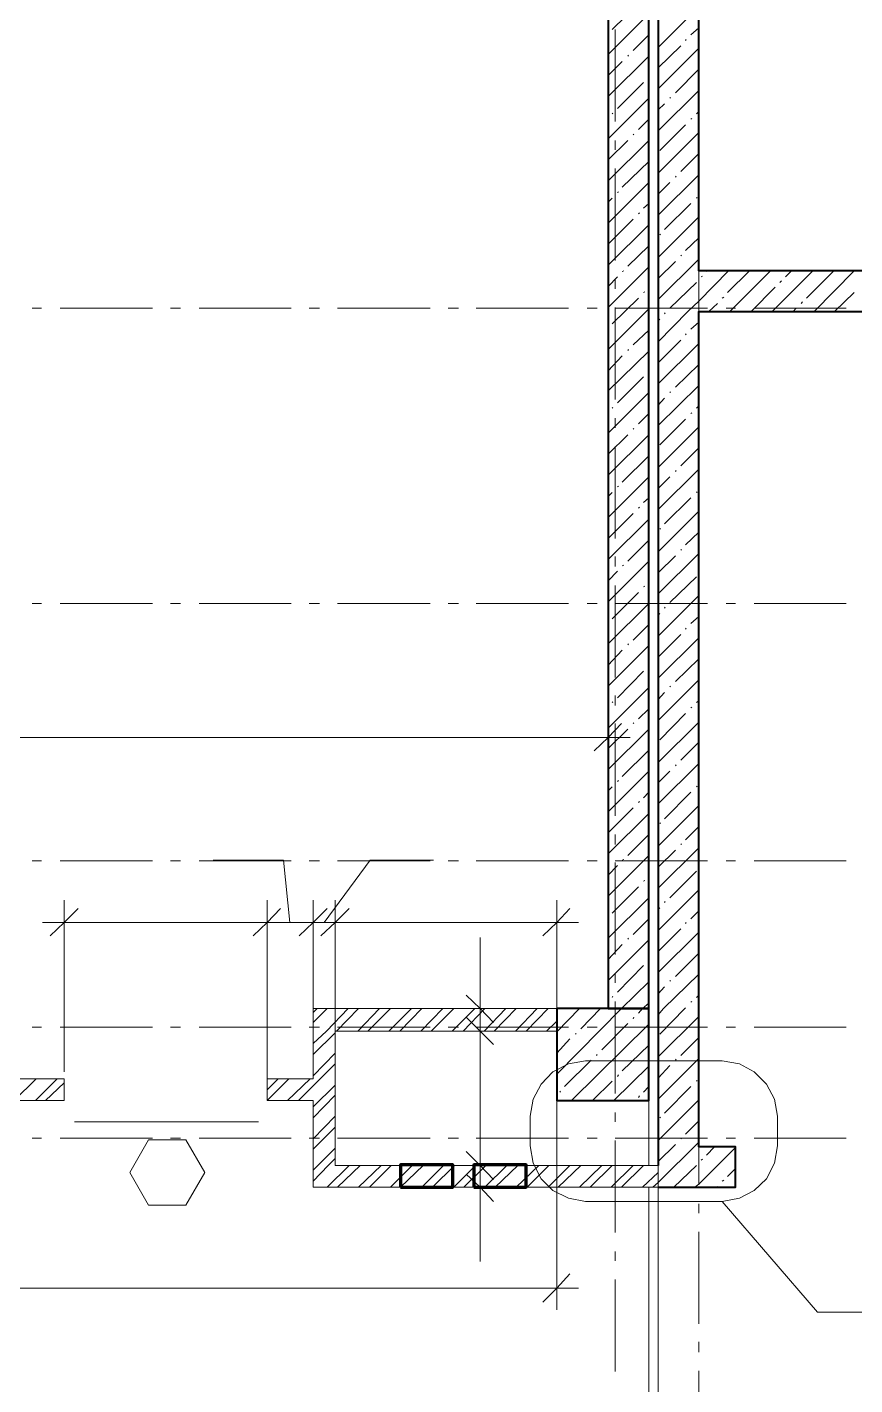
# Model space of a CAD drawing. Header units: millimetres. Extents: x -249154 to 415037, y -45458 to 354837.
# Drawn here: x -194986 to -190493, y 10678 to 18045 of the extents above; entities that cross this region are included whole.
import ezdxf

# ---------------------------------------------------------------- set-up
doc = ezdxf.new("R2010")
doc.units = ezdxf.units.MM
doc.layers.add('501 заделка отвертсии ком', color=5, linetype='Continuous', lineweight=158)

msp = doc.modelspace()

# ---------------------------------------------------------------- linework, layer by layer
at = {"lineweight": 40}
for points in [[(-191611.4, 12720.3), (-191611.4, 23095.1), (-191831.7, 23095.1), (-191831.7, 12720.3)], [(-191611.4, 12720.3), (-192111.3, 12720.3), (-192111.3, 12220.4), (-191611.4, 12220.4)]]:
    msp.add_lwpolyline(points, close=True, dxfattribs=at)
for points in [[(-189641.5, 11949.3), (-189641.5, 12080.6), (-189641.5, 15579.8), (-187938.5, 15579.8), (-187718.2, 15579.8), (-187718.2, 16503.3), (-187718.2, 16723.6), (-187718.2, 18223.3), (-187938.5, 18223.3), (-187938.5, 16723.6), (-191340.3, 16723.6), (-191340.3, 23095.1), (-191560.6, 23095.1), (-191560.6, 16503.3), (-191560.6, 12720.3), (-191560.6, 11868.8)], [(-191560.6, 11750.2), (-191340.3, 11750.2), (-191141.2, 11750.2), (-191141.2, 11970.5), (-191340.3, 11970.5), (-191340.3, 12720.3), (-191340.3, 16503.3), (-189861.8, 16503.3), (-189861.8, 15800.1), (-189861.8, 12080.6), (-189861.8, 11750.2), (-189641.5, 11750.2)]]:
    msp.add_lwpolyline(points, dxfattribs=at)
at = {"lineweight": 9}
for points in [[(-191340.3, 17791.2), (-191340.3, 18291.1)], [(-191810.5, 18032.7), (-191666.5, 18172.5)], [(-191560.6, 17935.2), (-191340.3, 18155.5)], [(-191831.7, 17897.1), (-191611.4, 18117.4)], [(-191793.6, 17532.8), (-191793.6, 18032.7)], [(-191696.1, 17918.3), (-191611.4, 18003)], [(-191412.3, 17973.4), (-191408.1, 17977.6)], [(-191382.6, 18003), (-191340.3, 18041.1)], [(-191560.6, 17825.1), (-191437.7, 17943.7)], [(-191560.6, 17710.7), (-191340.3, 17931)], [(-191831.7, 17668.3), (-191611.4, 17888.6)], [(-191831.7, 17782.7), (-191755.4, 17859)], [(-191725.8, 17888.6), (-191721.6, 17892.9)], [(-191467.4, 17689.5), (-191340.3, 17816.6)], [(-191780.9, 17604.8), (-191641.1, 17744.6)], [(-191560.6, 17481.9), (-191340.3, 17702.2)], [(-191340.3, 17638.7), (-191340.3, 17689.5)], [(-191831.7, 17439.6), (-191611.4, 17659.9)], [(-191560.6, 17596.3), (-191526.7, 17630.2)], [(-191497, 17659.9), (-191492.8, 17664.1)], [(-191810.5, 17575.1), (-191806.3, 17579.4)], [(-191666.5, 17490.4), (-191611.4, 17545.5)], [(-191382.6, 17545.5), (-191378.4, 17549.7)], [(-191353, 17575.1), (-191340.3, 17587.8)], [(-191340.3, 17037.1), (-191340.3, 17537)], [(-191696.1, 17460.8), (-191691.9, 17465)], [(-191560.6, 17253.2), (-191340.3, 17473.5)], [(-191552.1, 17376), (-191412.3, 17515.8)], [(-191831.7, 17210.8), (-191611.4, 17431.1)], [(-191831.7, 17325.2), (-191725.8, 17431.1)], [(-191793.6, 17380.3), (-191793.6, 17431.1)], [(-191755.4, 17176.9), (-191611.4, 17316.7)], [(-191437.7, 17261.6), (-191340.3, 17359.1)], [(-191793.6, 16778.7), (-191793.6, 17278.6)], [(-191560.6, 17024.4), (-191340.3, 17244.7)], [(-191831.7, 16982), (-191611.4, 17202.3)], [(-191560.6, 17138.8), (-191497, 17202.3)], [(-191467.4, 17232), (-191463.1, 17236.2)], [(-191831.7, 17096.4), (-191810.5, 17117.6)], [(-191780.9, 17147.3), (-191776.6, 17151.5)], [(-191353, 17117.6), (-191348.8, 17121.8)], [(-191666.5, 17032.9), (-191662.2, 17037.1)], [(-191641.1, 17062.5), (-191611.4, 17088)], [(-191526.7, 16948.2), (-191382.6, 17088)], [(-191831.7, 16867.7), (-191696.1, 17003.2)], [(-191831.7, 16753.3), (-191611.4, 16973.6)], [(-191560.6, 16795.6), (-191340.3, 17015.9)], [(-191552.1, 16918.5), (-191547.9, 16922.7)], [(-191412.3, 16833.8), (-191340.3, 16901.6)], [(-191340.3, 16884.6), (-191340.3, 16935.4)], [(-191725.8, 16749), (-191611.4, 16859.2)], [(-191437.7, 16804.1), (-191433.5, 16808.4)], [(-191831.7, 16524.5), (-191611.4, 16744.8)], [(-191755.4, 16719.4), (-191747, 16723.6)], [(-191560.6, 16566.9), (-191340.3, 16787.2)], [(-191560.6, 16681.3), (-191467.4, 16774.5)], [(-191560.6, 16338.1), (-191399.6, 16503.3), (-191340.3, 16558.4), (-191179.3, 16723.6)], [(-191340.3, 16283.1), (-191340.3, 16782.9)], [(-191297.9, 16719.4), (-191293.7, 16723.6)], [(-191183.5, 16605), (-191064.9, 16723.6)], [(-191170.8, 16503.3), (-190950.5, 16723.6)], [(-190942.1, 16503.3), (-190721.8, 16723.6)], [(-190870, 16689.7), (-190836.2, 16723.6)], [(-190713.3, 16503.3), (-190497.2, 16723.6)], [(-191831.7, 16638.9), (-191780.9, 16689.7)], [(-191793.6, 16626.2), (-191793.6, 16677)], [(-191497, 16520.3), (-191353, 16660.1)], [(-191327.6, 16689.7), (-191319.1, 16694)], [(-190899.7, 16660.1), (-190891.2, 16668.6)], [(-190755.7, 16575.4), (-190611.6, 16719.4)], [(-191641.1, 16605), (-191632.6, 16609.2)], [(-191213.2, 16575.4), (-191204.7, 16579.6)], [(-191056.4, 16503.3), (-190925.1, 16634.7)], [(-190603.2, 16503.3), (-190497.2, 16605)], [(-194958.1, 16520.3), (-194907.3, 16520.3)], [(-194805.6, 16520.3), (-194305.7, 16520.3)], [(-194208.3, 16520.3), (-194153.2, 16520.3)], [(-194051.5, 16520.3), (-193551.7, 16520.3)], [(-193454.2, 16520.3), (-193399.1, 16520.3)], [(-193301.7, 16520.3), (-192797.6, 16520.3)], [(-192700.1, 16520.3), (-192645.1, 16520.3)], [(-192547.6, 16520.3), (-192047.8, 16520.3)], [(-191946.1, 16520.3), (-191891, 16520.3)], [(-191831.7, 16295.8), (-191611.4, 16516.1)], [(-191810.5, 16435.6), (-191666.5, 16575.4)], [(-191793.6, 16024.6), (-191793.6, 16524.5)], [(-191793.6, 16520.3), (-191293.7, 16520.3)], [(-191285.2, 16503.3), (-191238.6, 16545.7)], [(-191192, 16520.3), (-191141.2, 16520.3)], [(-191039.5, 16520.3), (-190539.6, 16520.3)], [(-190827.7, 16503.3), (-190810.7, 16520.3)], [(-190785.3, 16545.7), (-190776.8, 16554.2)], [(-191560.6, 16452.5), (-191552.1, 16461)], [(-191526.7, 16490.6), (-191522.4, 16494.9)], [(-191382.6, 16405.9), (-191340.3, 16444)], [(-191696.1, 16321.2), (-191611.4, 16401.7)], [(-191412.3, 16376.3), (-191408.1, 16380.5)], [(-191831.7, 16071.2), (-191611.4, 16287.3)], [(-191725.8, 16291.5), (-191721.6, 16295.8)], [(-191560.6, 16223.7), (-191437.7, 16346.6)], [(-191560.6, 16109.4), (-191340.3, 16329.7)], [(-191831.7, 16181.4), (-191755.4, 16261.9)], [(-191467.4, 16092.4), (-191340.3, 16215.3)], [(-191780.9, 16007.7), (-191641.1, 16147.5)], [(-191340.3, 16130.5), (-191340.3, 16185.6)], [(-191831.7, 15842.5), (-191611.4, 16062.8)], [(-191560.6, 15884.8), (-191340.3, 16100.9)], [(-191497, 16062.8), (-191492.8, 16067)], [(-191560.6, 15995), (-191526.7, 16033.1)], [(-191353, 15978), (-191340.3, 15990.7)], [(-191340.3, 15529), (-191340.3, 16028.9)], [(-191810.5, 15978), (-191806.3, 15982.3)], [(-191793.6, 15872.1), (-191793.6, 15923)], [(-191666.5, 15893.3), (-191611.4, 15948.4)], [(-191552.1, 15778.9), (-191412.3, 15918.7)], [(-191382.6, 15948.4), (-191378.4, 15952.6)], [(-191696.1, 15863.7), (-191691.9, 15867.9)], [(-191560.6, 15656.1), (-191340.3, 15876.4)], [(-191831.7, 15613.7), (-191611.4, 15834)], [(-191831.7, 15728.1), (-191725.8, 15834)], [(-191793.6, 15270.6), (-191793.6, 15770.5)], [(-191755.4, 15575.6), (-191611.4, 15719.6)], [(-191437.7, 15664.5), (-191340.3, 15762)], [(-191560.6, 15427.3), (-191340.3, 15647.6)], [(-191467.4, 15634.9), (-191463.1, 15639.1)], [(-191831.7, 15384.9), (-191611.4, 15605.2)], [(-191780.9, 15550.2), (-191776.6, 15554.4)], [(-191560.6, 15541.7), (-191497, 15605.2)], [(-191831.7, 15499.3), (-191810.5, 15520.5)], [(-191641.1, 15465.4), (-191611.4, 15490.9)], [(-191526.7, 15351.1), (-191382.6, 15490.9)], [(-191353, 15520.5), (-191348.8, 15524.7)], [(-191831.7, 15270.6), (-191696.1, 15406.1)], [(-191666.5, 15435.8), (-191662.2, 15440)], [(-191560.6, 15198.5), (-191340.3, 15418.8)], [(-191340.3, 15376.5), (-191340.3, 15431.5)], [(-191831.7, 15156.2), (-191611.4, 15376.5)], [(-191552.1, 15321.4), (-191547.9, 15325.6)], [(-191725.8, 15147.7), (-191611.4, 15262.1)], [(-191412.3, 15236.7), (-191340.3, 15304.5)], [(-191340.3, 14774.9), (-191340.3, 15279)], [(-191560.6, 14969.8), (-191340.3, 15190.1)], [(-191560.6, 15084.2), (-191467.4, 15177.4)], [(-191437.7, 15207), (-191433.5, 15211.3)], [(-191831.7, 14927.4), (-191611.4, 15147.7)], [(-191793.6, 15118.1), (-191793.6, 15173.1)], [(-191755.4, 15122.3), (-191747, 15126.5)], [(-191831.7, 15041.8), (-191780.9, 15092.6)], [(-191497, 14923.2), (-191353, 15063)], [(-191810.5, 14834.2), (-191666.5, 14978.3)], [(-191793.6, 14516.5), (-191793.6, 15016.4)], [(-191641.1, 15007.9), (-191632.6, 15012.1)], [(-191560.6, 14741), (-191340.3, 14961.3)], [(-194958.1, 14918.9), (-194907.3, 14918.9)], [(-194805.6, 14918.9), (-194305.7, 14918.9)], [(-194208.3, 14918.9), (-194153.2, 14918.9)], [(-194051.5, 14918.9), (-193551.7, 14918.9)], [(-193454.2, 14918.9), (-193399.1, 14918.9)], [(-193301.7, 14918.9), (-192797.6, 14918.9)], [(-192700.1, 14918.9), (-192645.1, 14918.9)], [(-192547.6, 14918.9), (-192047.8, 14918.9)], [(-191946.1, 14918.9), (-191891, 14918.9)], [(-191831.7, 14698.7), (-191611.4, 14918.9)], [(-191793.6, 14918.9), (-191293.7, 14918.9)], [(-191526.7, 14893.5), (-191522.4, 14897.8)], [(-191192, 14918.9), (-191141.2, 14918.9)], [(-191039.5, 14918.9), (-190539.6, 14918.9)], [(-191560.6, 14855.4), (-191552.1, 14863.9)], [(-191382.6, 14808.8), (-191340.3, 14846.9)], [(-191696.1, 14719.8), (-191611.4, 14804.6)], [(-191560.6, 14626.6), (-191437.7, 14749.5)], [(-191412.3, 14779.1), (-191408.1, 14783.4)], [(-191831.7, 14469.9), (-191611.4, 14690.2)], [(-191831.7, 14584.3), (-191755.4, 14664.8)], [(-191725.8, 14694.4), (-191721.6, 14698.7)], [(-191560.6, 14512.3), (-191340.3, 14732.5)], [(-191340.3, 14622.4), (-191340.3, 14677.5)], [(-191467.4, 14495.3), (-191340.3, 14618.2)], [(-191780.9, 14406.4), (-191641.1, 14550.4)], [(-191340.3, 14025.1), (-191340.3, 14525)], [(-191831.7, 14241.1), (-191611.4, 14461.4)], [(-191560.6, 14283.5), (-191340.3, 14503.8)], [(-191497, 14465.7), (-191492.8, 14469.9)], [(-191810.5, 14380.9), (-191806.3, 14385.2)], [(-191793.6, 14364), (-191793.6, 14419.1)], [(-191560.6, 14397.9), (-191526.7, 14436)], [(-191353, 14380.9), (-191340.3, 14389.4)], [(-191831.7, 14300.4), (-191831.7, 14190.3), (-191831.7, 14071.7)], [(-191666.5, 14292), (-191611.4, 14347)], [(-191552.1, 14177.6), (-191412.3, 14321.6)], [(-191382.6, 14351.3), (-191378.4, 14355.5)], [(-191831.7, 14016.6), (-191611.4, 14236.9)], [(-191831.7, 14131), (-191725.8, 14236.9)], [(-191793.6, 13766.7), (-191793.6, 14266.6)], [(-191696.1, 14266.6), (-191691.9, 14270.8)], [(-191560.6, 14054.7), (-191340.3, 14275)], [(-201668.5, 14190.3), (-201431.3, 14190.3), (-191713.1, 14190.3)], [(-191437.7, 14067.4), (-191340.3, 14164.9)], [(-191755.4, 13978.5), (-191611.4, 14122.5)], [(-191831.7, 13787.8), (-191611.4, 14008.1)], [(-191560.6, 13830.2), (-191340.3, 14050.5)], [(-191560.6, 13944.6), (-191497, 14008.1)], [(-191467.4, 14037.8), (-191463.1, 14042)], [(-191780.9, 13953.1), (-191776.6, 13957.3)], [(-191353, 13923.4), (-191348.8, 13927.6)], [(-191831.7, 13902.2), (-191810.5, 13923.4)], [(-191641.1, 13864.1), (-191611.4, 13893.8)], [(-191526.7, 13749.7), (-191382.6, 13893.8)], [(-191340.3, 13868.3), (-191340.3, 13923.4)], [(-191831.7, 13673.5), (-191696.1, 13809)], [(-191831.7, 13559.1), (-191611.4, 13779.4)], [(-191666.5, 13838.7), (-191662.2, 13842.9)], [(-191560.6, 13601.4), (-191340.3, 13821.7)], [(-191552.1, 13724.3), (-191547.9, 13728.5)], [(-191412.3, 13635.3), (-191340.3, 13707.4)], [(-191340.3, 13271), (-191340.3, 13770.9)], [(-191793.6, 13609.9), (-191793.6, 13665)], [(-191725.8, 13550.6), (-191611.4, 13665)], [(-191560.6, 13372.7), (-191340.3, 13593)], [(-191560.6, 13487.1), (-191467.4, 13580.3)], [(-191437.7, 13609.9), (-191433.5, 13614.2)], [(-194958.1, 13521), (-194907.3, 13521)], [(-194805.6, 13521), (-194305.7, 13521)], [(-194208.3, 13521), (-194153.2, 13521)], [(-194051.5, 13521), (-193551.7, 13521)], [(-193975.3, 13525.2), (-193594, 13525.2), (-193560.1, 13186.3)], [(-193454.2, 13521), (-193399.1, 13521)], [(-192780.6, 13525.2), (-193123.8, 13525.2), (-193373.7, 13186.3)], [(-193301.7, 13521), (-192797.6, 13521)], [(-192700.1, 13521), (-192645.1, 13521)], [(-192547.6, 13521), (-192047.8, 13521)], [(-191946.1, 13521), (-191891, 13521)], [(-191831.7, 13330.3), (-191611.4, 13550.6)], [(-191831.7, 13444.7), (-191780.9, 13495.5)], [(-191793.6, 13521), (-191293.7, 13521)], [(-191793.6, 13012.6), (-191793.6, 13512.5)], [(-191755.4, 13525.2), (-191747, 13529.4)], [(-191192, 13521), (-191141.2, 13521)], [(-191039.5, 13521), (-190539.6, 13521)], [(-191641.1, 13410.8), (-191632.6, 13415)], [(-191497, 13321.8), (-191353, 13465.9)], [(-191810.5, 13237.1), (-191666.5, 13381.2)], [(-191560.6, 13143.9), (-191340.3, 13364.2)], [(-194784.4, 12377.1), (-194784.4, 13186.3), (-194784.4, 13309.1)], [(-193683, 12339), (-193683, 13186.3), (-193683, 13309.1)], [(-193433, 12720.3), (-193433, 13186.3), (-193433, 13309.1)], [(-193314.4, 12597.4), (-193314.4, 13186.3), (-193314.4, 13309.1)], [(-192111.3, 12720.3), (-192111.3, 13186.3), (-192111.3, 13309.1)], [(-191831.7, 13101.6), (-191611.4, 13321.8)], [(-191560.6, 13258.3), (-191552.1, 13266.8)], [(-191526.7, 13296.4), (-191522.4, 13300.7)], [(-191696.1, 13122.7), (-191611.4, 13207.5)], [(-191382.6, 13207.5), (-191340.3, 13249.8)], [(-194903, 13186.3), (-193683, 13186.3), (-193433, 13186.3), (-193314.4, 13186.3), (-191992.7, 13186.3)], [(-191560.6, 13029.5), (-191437.7, 13152.4)], [(-191560.6, 12915.2), (-191340.3, 13135.4)], [(-191412.3, 13182), (-191408.1, 13186.3)], [(-191340.3, 13118.5), (-191340.3, 13169.3)], [(-192526.5, 13105.8), (-192526.5, 12766.9), (-192526.5, 12661)], [(-191831.7, 12872.8), (-191611.4, 13093.1)], [(-191831.7, 12987.2), (-191755.4, 13067.7)], [(-191725.8, 13097.3), (-191721.6, 13101.6)], [(-191467.4, 12894), (-191340.3, 13021.1)], [(-191340.3, 12516.9), (-191340.3, 13016.8)], [(-191793.6, 12860.1), (-191793.6, 12910.9)], [(-191780.9, 12809.2), (-191641.1, 12953.3)], [(-191560.6, 12686.4), (-191530.9, 12720.3), (-191340.3, 12906.7)], [(-192526.5, 12838.9), (-192526.5, 12597.4), (-192526.5, 11868.8), (-192526.5, 11627.3)], [(-192111.3, 12364.4), (-191759.7, 12720.3), (-191611.4, 12864.3)], [(-191560.6, 12800.8), (-191526.7, 12838.9)], [(-191497, 12868.6), (-191492.8, 12872.8)], [(-191810.5, 12779.6), (-191806.3, 12788.1)], [(-191793.6, 12258.5), (-191793.6, 12758.4)], [(-191666.5, 12694.9), (-191645.3, 12720.3), (-191611.4, 12749.9)], [(-191382.6, 12754.2), (-191378.4, 12758.4)], [(-191353, 12779.6), (-191340.3, 12792.3)], [(-193433, 12699.1), (-193411.9, 12720.3)], [(-193433, 12529.7), (-193361, 12597.4), (-193242.4, 12720.3)], [(-193433, 12644), (-193356.8, 12720.3)], [(-193305.9, 12597.4), (-193187.3, 12720.3)], [(-193191.6, 12597.4), (-193072.9, 12720.3)], [(-193136.5, 12597.4), (-193013.6, 12720.3)], [(-193022.1, 12597.4), (-192899.3, 12720.3)], [(-192962.8, 12597.4), (-192844.2, 12720.3)], [(-192848.4, 12597.4), (-192729.8, 12720.3)], [(-192793.3, 12597.4), (-192670.5, 12720.3)], [(-192679, 12597.4), (-192556.1, 12720.3)], [(-192420.5, 12720.3), (-192526.5, 12720.3), (-192649.3, 12720.3)], [(-192619.7, 12597.4), (-192501, 12720.3)], [(-192505.3, 12597.4), (-192386.7, 12720.3)], [(-192450.2, 12597.4), (-192331.6, 12720.3)], [(-192335.8, 12597.4), (-192217.2, 12720.3)], [(-192276.5, 12597.4), (-192157.9, 12720.3)], [(-192111.3, 12593.2), (-191988.4, 12720.3)], [(-191980, 12610.1), (-191874.1, 12720.3)], [(-191696.1, 12665.2), (-191691.9, 12673.7)], [(-191611.4, 11868.8), (-191611.4, 12720.3)], [(-191560.6, 12457.6), (-191340.3, 12677.9)], [(-191552.1, 12580.5), (-191416.5, 12720.3), (-191412.3, 12724.5)], [(-194958.1, 12618.6), (-194907.3, 12618.6)], [(-194805.6, 12618.6), (-194305.7, 12618.6)], [(-194208.3, 12618.6), (-194153.2, 12618.6)], [(-194051.5, 12618.6), (-193551.7, 12618.6)], [(-193454.2, 12618.6), (-193399.1, 12618.6)], [(-193301.7, 12618.6), (-192797.6, 12618.6)], [(-192700.1, 12618.6), (-192645.1, 12618.6)], [(-192547.6, 12618.6), (-192047.8, 12618.6)], [(-192166.4, 12597.4), (-192111.3, 12652.5)], [(-192030.8, 12220.4), (-191611.4, 12635.6)], [(-191946.1, 12618.6), (-191891, 12618.6)], [(-191865.6, 12495.8), (-191725.8, 12639.8)], [(-191793.6, 12618.6), (-191293.7, 12618.6)], [(-191192, 12618.6), (-191141.2, 12618.6)], [(-191039.5, 12618.6), (-190539.6, 12618.6)], [(-193433, 12470.3), (-193314.4, 12589)], [(-192420.5, 12597.4), (-192526.5, 12597.4), (-192649.3, 12597.4)], [(-192111.3, 12478.8), (-192039.3, 12555.1)], [(-192009.6, 12580.5), (-192005.4, 12584.7)], [(-191437.7, 12466.1), (-191340.3, 12563.5)], [(-193433, 12356), (-193314.4, 12478.8)], [(-191895.2, 12466.1), (-191891, 12470.3)], [(-191755.4, 12381.4), (-191611.4, 12521.2)], [(-193513.5, 12220.4), (-193433, 12300.9), (-193314.4, 12419.5)], [(-192068.9, 12296.7), (-191924.9, 12440.7)], [(-191802, 12220.4), (-191611.4, 12406.8)], [(-191560.6, 12228.9), (-191340.3, 12449.2)], [(-191560.6, 12343.3), (-191497, 12411)], [(-191467.4, 12440.7), (-191463.1, 12444.9)], [(-191340.3, 12364.4), (-191340.3, 12415.3)], [(-196792.5, 12220.4), (-194784.4, 12220.4), (-194784.4, 12339), (-196792.5, 12339)], [(-195055.6, 12220.4), (-194936.9, 12339)], [(-194941.2, 12220.4), (-194822.6, 12339)], [(-194886.1, 12220.4), (-194784.4, 12317.8)], [(-193683, 12279.7), (-193623.7, 12339)], [(-193683, 12220.4), (-193564.4, 12339)], [(-193572.8, 12220.4), (-193450, 12339)], [(-193433, 12186.5), (-193314.4, 12305.1)], [(-191916.4, 12220.4), (-191810.5, 12326.3)], [(-191780.9, 12351.7), (-191776.6, 12360.2)], [(-191353, 12326.3), (-191348.8, 12330.5)], [(-193433, 12127.2), (-193314.4, 12250.1)], [(-192094.3, 12267), (-192090.1, 12271.2)], [(-191666.5, 12237.3), (-191662.2, 12245.8)], [(-191641.1, 12267), (-191611.4, 12296.7)], [(-191526.7, 12152.6), (-191382.6, 12296.7)], [(-191340.3, 11762.9), (-191340.3, 12262.8)], [(-192111.3, 12220.4), (-192111.3, 11203.7), (-192111.3, 11085.1)], [(-191793.6, 12106), (-191793.6, 12156.9)], [(-191560.6, 12004.3), (-191340.3, 12224.6)], [(-194729.4, 12106), (-193729.6, 12106)], [(-193433, 12012.8), (-193314.4, 12135.7)], [(-191552.1, 12127.2), (-191547.9, 12131.4)], [(-191412.3, 12038.2), (-191340.3, 12110.3)], [(-194958.1, 12017.1), (-194907.3, 12017.1)], [(-194805.6, 12017.1), (-194305.7, 12017.1)], [(-194208.3, 12017.1), (-194153.2, 12017.1)], [(-194051.5, 12017.1), (-193551.7, 12017.1)], [(-193454.2, 12017.1), (-193399.1, 12017.1)], [(-193433, 11957.7), (-193314.4, 12076.4)], [(-193301.7, 12017.1), (-192797.6, 12017.1)], [(-192700.1, 12017.1), (-192645.1, 12017.1)], [(-192547.6, 12017.1), (-192047.8, 12017.1)], [(-191946.1, 12017.1), (-191891, 12017.1)], [(-191793.6, 12017.1), (-191293.7, 12017.1)], [(-191437.7, 12012.8), (-191433.5, 12017.1)], [(-191192, 12017.1), (-191141.2, 12017.1)], [(-191039.5, 12017.1), (-190539.6, 12017.1)], [(-193433, 11843.4), (-193407.6, 11868.8), (-193314.4, 11962)], [(-191793.6, 11504.5), (-191793.6, 12004.3)], [(-191560.6, 11775.6), (-191340.3, 11995.9)], [(-191560.6, 11890), (-191467.4, 11983.2)], [(-191361.5, 11750.2), (-191340.3, 11767.1), (-191141.2, 11966.2)], [(-191297.9, 11923.9), (-191255.6, 11970.5)], [(-193433, 11784.1), (-193352.5, 11868.8), (-193314.4, 11906.9)], [(-193356.8, 11750.2), (-193238.2, 11868.8)], [(-193301.7, 11750.2), (-193178.9, 11868.8)], [(-193187.3, 11750.2), (-193064.5, 11868.8)], [(-193128, 11750.2), (-193009.4, 11868.8)], [(-193013.6, 11750.2), (-192895, 11868.8)], [(-192958.6, 11750.2), (-192835.7, 11868.8)], [(-192844.2, 11750.2), (-192725.6, 11868.8)], [(-192784.9, 11750.2), (-192666.3, 11868.8)], [(-192670.5, 11750.2), (-192551.9, 11868.8)], [(-192420.5, 11868.8), (-192526.5, 11868.8), (-192649.3, 11868.8)], [(-192615.4, 11750.2), (-192496.8, 11868.8)], [(-192501, 11750.2), (-192382.4, 11868.8)], [(-192446, 11750.2), (-192323.1, 11868.8)], [(-192331.6, 11750.2), (-192208.7, 11868.8)], [(-192272.3, 11750.2), (-192153.7, 11868.8)], [(-192157.9, 11750.2), (-192039.3, 11868.8)], [(-192102.8, 11750.2), (-191980, 11868.8)], [(-191988.4, 11750.2), (-191865.6, 11868.8)], [(-191929.1, 11750.2), (-191810.5, 11868.8)], [(-191814.8, 11750.2), (-191696.1, 11868.8)], [(-191759.7, 11750.2), (-191641.1, 11868.8)], [(-191475.8, 11750.2), (-191353, 11868.8)], [(-191327.6, 11898.4), (-191319.1, 11902.7)], [(-192526.5, 11347.7), (-192526.5, 11690.9), (-192526.5, 11809.5)], [(-191645.3, 11750.2), (-191560.6, 11830.7)], [(-191213.2, 11784.1), (-191204.7, 11788.3)], [(-191183.5, 11809.5), (-191141.2, 11851.8)], [(-192420.5, 11750.2), (-192526.5, 11750.2), (-192649.3, 11750.2)], [(-191611.4, 1409.2), (-191611.4, 11750.2)], [(-191590.2, 11750.2), (-191560.6, 11775.6)], [(-191560.6, 11750.2), (-191560.6, 9415.9)], [(-191247.1, 11750.2), (-191238.6, 11754.4)], [(-191340.3, 11610.4), (-191340.3, 11661.2)], [(-189798.3, 11072.3), (-190696.4, 11072.3), (-191213.2, 11673.9)], [(-191340.3, 11008.8), (-191340.3, 11508.7)], [(-191793.6, 11351.9), (-191793.6, 11402.8)], [(-201668.5, 11203.7), (-196796.7, 11203.7), (-191992.7, 11203.7)], [(-191793.6, 10750.4), (-191793.6, 11250.3)], [(-191340.3, 10856.3), (-191340.3, 10911.4)], [(-191340.3, 10254.7), (-191340.3, 10754.6)]]:
    msp.add_lwpolyline(points, dxfattribs=at)
at = {"lineweight": 18}
for points in [[(-191759.7, 14266.6), (-191831.7, 14190.3), (-191908, 14118.3)], [(-194708.2, 13262.5), (-194784.4, 13186.3), (-194860.7, 13114.3)], [(-193611, 13262.5), (-193683, 13186.3), (-193759.2, 13114.3)], [(-193356.8, 13262.5), (-193433, 13186.3), (-193509.3, 13114.3)], [(-193238.2, 13262.5), (-193314.4, 13186.3), (-193390.7, 13114.3)], [(-192039.3, 13262.5), (-192111.3, 13186.3), (-192187.5, 13114.3)], [(-192454.4, 12644), (-192526.5, 12720.3), (-192602.7, 12792.3)], [(-192454.4, 12525.4), (-192526.5, 12597.4), (-192602.7, 12673.7)], [(-192454.4, 11792.5), (-192526.5, 11868.8), (-192602.7, 11945)], [(-192454.4, 11673.9), (-192526.5, 11750.2), (-192602.7, 11822.2)], [(-192039.3, 11279.9), (-192111.3, 11203.7), (-192187.5, 11127.4)]]:
    msp.add_lwpolyline(points, dxfattribs=at)
at = {"lineweight": 9}
for points in [[(-193433, 11868.8), (-193433, 11750.2), (-191560.6, 11750.2), (-191560.6, 11868.8), (-193314.4, 11868.8), (-193314.4, 12597.4), (-192111.3, 12597.4), (-192111.3, 12720.3), (-193433, 12720.3), (-193433, 12597.4), (-193433, 12339), (-193683, 12339), (-193683, 12220.4), (-193433, 12220.4)], [(-191954.6, 12436.5), (-191213.2, 12436.5), (-191120, 12419.5), (-191039.5, 12377.1), (-190971.7, 12309.4), (-190929.4, 12228.9), (-190912.4, 12135.7), (-190912.4, 11974.7), (-190929.4, 11881.5), (-190971.7, 11796.8), (-191039.5, 11733.2), (-191120, 11690.9), (-191213.2, 11673.9), (-191954.6, 11673.9), (-192047.8, 11690.9), (-192132.5, 11733.2), (-192196, 11796.8), (-192238.4, 11881.5), (-192255.3, 11974.7), (-192255.3, 12135.7), (-192238.4, 12228.9), (-192196, 12309.4), (-192132.5, 12377.1), (-192047.8, 12419.5)], [(-194326.9, 12008.6), (-194428.6, 11830.7), (-194326.9, 11652.7), (-194123.6, 11652.7), (-194021.9, 11830.7), (-194123.6, 12008.6)]]:
    msp.add_lwpolyline(points, close=True, dxfattribs=at)
at = {"layer": '501 заделка отвертсии ком', "ltscale": 0.5}
for points in [[(-192958.6, 11750.2), (-192676, 11750.2), (-192676, 11873), (-192958.6, 11873)], [(-192560.3, 11750.2), (-192277.8, 11750.2), (-192277.8, 11873), (-192560.3, 11873)]]:
    msp.add_lwpolyline(points, close=True, dxfattribs=at)

doc.saveas('drawing.dxf')
